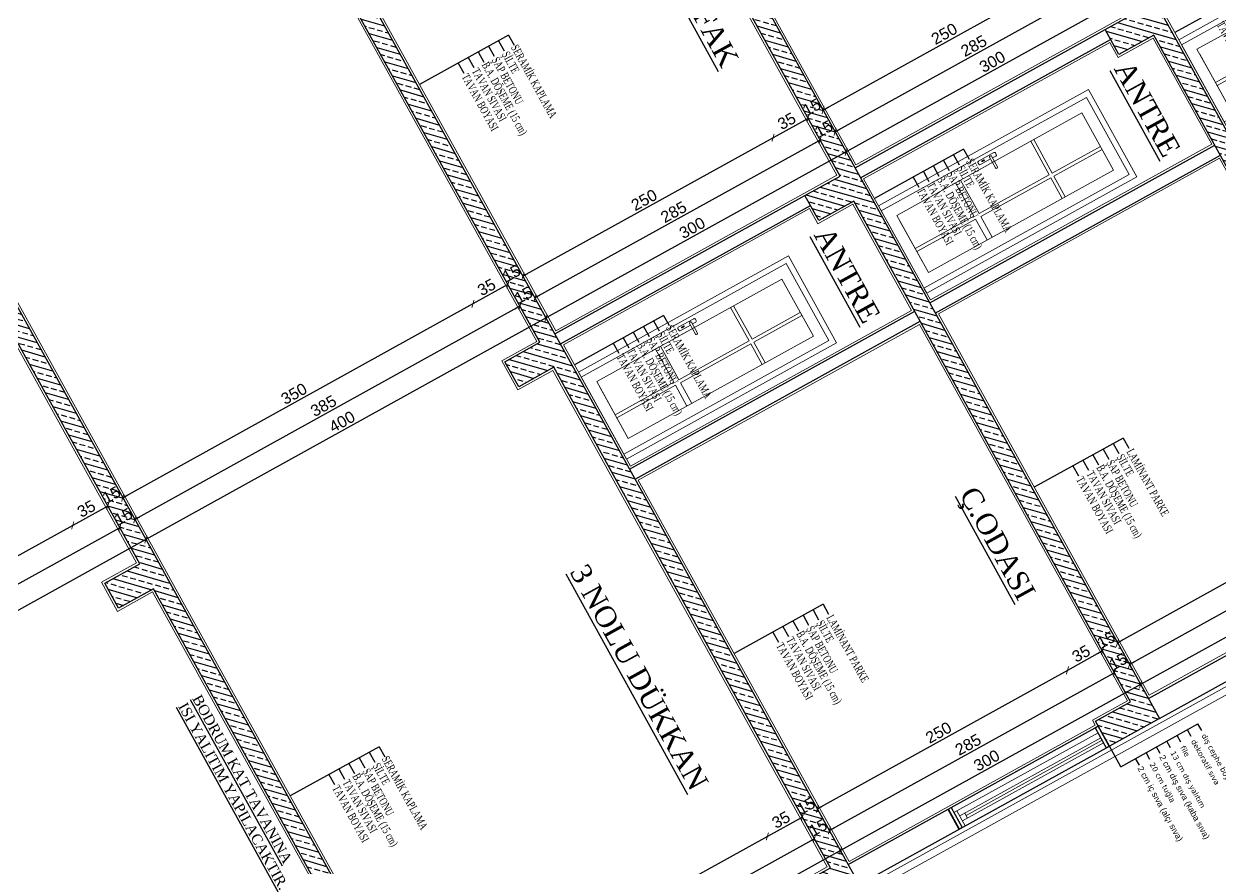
# Model space of a CAD drawing. Header units: millimetres. Extents: x 2232 to 85269, y -3593 to 5869.
# Drawn here: x 10532.4 to 10793.9, y -1694 to -1509.5 of the extents above; entities that cross this region are included whole.
import ezdxf

# ---------------------------------------------------------------- set-up
doc = ezdxf.new("R2010")
doc.units = ezdxf.units.MM
doc.linetypes.add('DOTX2', pattern=[0.5, 0, -0.5])
for name, color, linetype in [('DOĞRAMA', 33, 'Continuous'), ('poz', 1, 'Continuous'), ('Standart', 7, 'Continuous'), ('Yazi', 7, 'Continuous')]:
    doc.layers.add(name, color=color, linetype=linetype)
for name, color, linetype, lineweight in [('duvar', 232, 'Continuous', 30), ('FTA KAPI VE PENCERE', 141, 'Continuous', 9), ('iz', 1, 'DOTX2', 20), ('Kesit Duvar', 7, 'Continuous', 35), ('Kiris', 7, 'Continuous', 30), ('sıva iç', 21, 'Continuous', 0), ('tefrıs', 34, 'Continuous', 15), ('ölçü iç', 170, 'Continuous', 9), ('ÖLÇÜ İÇ', 7, 'Continuous', 9)]:
    doc.layers.add(name, color=color, linetype=linetype, lineweight=lineweight)
doc.styles.add('arial_1_18', font='arial.ttf', dxfattribs={"height": 0.2})
doc.styles.get("Standard").update_dxf_attribs({"font": 'arial.ttf'})
doc.styles.add('Times roman', font='times.ttf')
doc.styles.add('UNIVCH', font='times.ttf', dxfattribs={"width": 0.7})
doc.styles.add('verdana_1_34', font='verdana.ttf', dxfattribs={"height": 0.2})
doc.dimstyles.new('zulay iç ölçü', dxfattribs={"dimtxt": 10, "dimasz": 5, "dimexe": 0.18, "dimexo": 0, "dimgap": 2, "dimtad": 3, "dimdec": 0, "dimzin": 0, "dimdsep": 46, "dimtxsty": 'Standard', "dimblk": 'ARCHTICK', "dimcen": 0.09, "dimse1": 1, "dimse2": 1, "dimadec": 0, "dimazin": 0, "dimtfac": 1, "dimtdec": 0, "dimtix": 1, "dimtofl": 0, "dimtmove": 0, "dimatfit": 3, "dimldrblk": 'ARCHTICK', "dimfxl": 1, "dimtolj": 1, "dimtzin": 0, "dimarcsym": 0})
pattern_1 = [(45, (0, 0), (-7.071068, 7.071068), []), (45, (7.071, 0), (-7.071068, 7.071068), [5, -2.5])]

# ---------------------------------------------------------------- blocks, each defined once
blk = doc.blocks.new('TYUYT')
at = {"layer": 'tefrıs'}
for p, q in [((970084.3, -353965.2), (970084.3, -355214.3, 0)), ((970090.7, -353968), (970090.7, -355211.6, 0))]:
    blk.add_line(p, q, dxfattribs=at)
blk = doc.blocks.new('IDE1091Entity85')
at = {"layer": 'Standart', "linetype": 'Continuous', "lineweight": -3}
h = blk.add_hatch(dxfattribs=at)
h.set_pattern_fill('ANSI33', color=171, scale=40, style=0)
h.set_pattern_definition(pattern_1)
h.paths.add_polyline_path([(4705, 35), (4205, 35), (4205, 50), (4705, 50)])
blk = doc.blocks.new('IDE1091Entity86')
at = {"layer": 'Standart', "linetype": 'Continuous', "lineweight": -3}
h = blk.add_hatch(dxfattribs=at)
h.set_pattern_fill('ANSI33', color=171, scale=40, style=0)
h.set_pattern_definition(pattern_1)
h.paths.add_polyline_path([(4180, 35), (3755, 35), (3755, 50), (4180, 50)])
blk = doc.blocks.new('IDE1091Entity89')
at = {"layer": 'Standart', "linetype": 'Continuous', "lineweight": -3}
h = blk.add_hatch(dxfattribs=at)
h.set_pattern_fill('ANSI33', color=171, scale=40, style=0)
h.set_pattern_definition(pattern_1)
h.paths.add_polyline_path([(4205, 0), (4180, 0), (4180, 50), (4205, 50)])
blk = doc.blocks.new('IDE1091Entity219')
at = {"layer": 'Standart', "color": 159, "linetype": 'Continuous', "lineweight": -3}
blk.add_lwpolyline([(4705, 35), (4205, 35)], dxfattribs=at)
blk = doc.blocks.new('IDE1091Entity220')
at = {"layer": 'Standart', "color": 159, "linetype": 'Continuous', "lineweight": -3}
blk.add_lwpolyline([(4205, 50), (4705, 50)], dxfattribs=at)
blk = doc.blocks.new('IDE1091Entity222')
at = {"layer": 'Standart', "color": 159, "linetype": 'Continuous', "lineweight": -3}
blk.add_lwpolyline([(4180, 35), (3755, 35)], dxfattribs=at)
blk = doc.blocks.new('IDE1091Entity223')
at = {"layer": 'Standart', "color": 159, "linetype": 'Continuous', "lineweight": -3}
blk.add_lwpolyline([(3755, 50), (4180, 50)], dxfattribs=at)
blk = doc.blocks.new('IDE1091Entity224')
at = {"layer": 'Standart', "color": 159, "linetype": 'Continuous', "lineweight": -3}
blk.add_lwpolyline([(4180, 50), (4205, 50)], dxfattribs=at)
blk = doc.blocks.new('IDE1091Entity231')
at = {"layer": 'Standart', "color": 159, "linetype": 'Continuous', "lineweight": -3}
blk.add_lwpolyline([(4180, 0), (4180, 35)], dxfattribs=at)
blk = doc.blocks.new('IDE1091Entity232')
at = {"layer": 'Standart', "color": 159, "linetype": 'Continuous', "lineweight": -3}
blk.add_lwpolyline([(4205, 0), (4180, 0)], dxfattribs=at)
blk = doc.blocks.new('IDE1091Entity245')
at = {"layer": 'Standart', "color": 159, "linetype": 'Continuous', "lineweight": -3}
blk.add_lwpolyline([(4205, 35), (4205, 0)], dxfattribs=at)
blk = doc.blocks.new('IDE1091Entity360')
at = {"layer": 'Standart', "color": 159, "linetype": 'Continuous', "lineweight": -3}
blk.add_lwpolyline([(4205, -250), (4703, -250)], dxfattribs=at)
blk = doc.blocks.new('IDE1091Entity57')
at = {"layer": 'Standart', "linetype": 'Continuous', "lineweight": -3}
h = blk.add_hatch(dxfattribs=at)
h.set_pattern_fill('ANSI33', color=171, scale=40, style=0)
h.set_pattern_definition(pattern_1)
h.paths.add_polyline_path([(4705, 1335), (4205, 1335), (4205, 1350), (4705, 1350)])
blk = doc.blocks.new('IDE1091Entity60')
at = {"layer": 'Standart', "linetype": 'Continuous', "lineweight": -3}
h = blk.add_hatch(dxfattribs=at)
h.set_pattern_fill('ANSI33', color=171, scale=40, style=0)
h.set_pattern_definition(pattern_1)
h.paths.add_polyline_path([(4205, 1300), (4180, 1300), (4180, 1350), (4205, 1350)])
blk = doc.blocks.new('IDE1091Entity145')
at = {"layer": 'Standart', "color": 159, "linetype": 'Continuous', "lineweight": -3}
blk.add_lwpolyline([(4205, 1335), (4205, 1300)], dxfattribs=at)
blk = doc.blocks.new('IDE1091Entity146')
at = {"layer": 'Standart', "color": 159, "linetype": 'Continuous', "lineweight": -3}
blk.add_lwpolyline([(4705, 1335), (4205, 1335)], dxfattribs=at)
blk = doc.blocks.new('IDE1091Entity150')
at = {"layer": 'Standart', "color": 159, "linetype": 'Continuous', "lineweight": -3}
blk.add_lwpolyline([(4180, 1300), (4180, 1335)], dxfattribs=at)
blk = doc.blocks.new('IDE1091Entity151')
at = {"layer": 'Standart', "color": 159, "linetype": 'Continuous', "lineweight": -3}
blk.add_lwpolyline([(4205, 1300), (4180, 1300)], dxfattribs=at)
blk = doc.blocks.new('IDE1091Entity56')
at = {"layer": 'Standart', "linetype": 'Continuous', "lineweight": -3}
h = blk.add_hatch(dxfattribs=at)
h.set_pattern_fill('ANSI33', color=171, scale=40, style=0)
h.set_pattern_definition(pattern_1)
h.paths.add_polyline_path([(4730, 1300), (4705, 1300), (4705, 1350), (4730, 1350)])
blk = doc.blocks.new('IDE1091Entity62')
at = {"layer": 'Standart', "linetype": 'Continuous', "lineweight": -3}
h = blk.add_hatch(dxfattribs=at)
h.set_pattern_fill('ANSI33', color=171, scale=40, style=0)
h.set_pattern_definition(pattern_1)
h.paths.add_polyline_path([(4180, 1335), (3755, 1335), (3755, 1350), (4180, 1350)])
blk = doc.blocks.new('IDE1091Entity143')
at = {"layer": 'Standart', "color": 159, "linetype": 'Continuous', "lineweight": -3}
blk.add_lwpolyline([(4705, 1300), (4705, 1335)], dxfattribs=at)
blk = doc.blocks.new('IDE1091Entity144')
at = {"layer": 'Standart', "color": 159, "linetype": 'Continuous', "lineweight": -3}
blk.add_lwpolyline([(4730, 1300), (4705, 1300)], dxfattribs=at)
blk = doc.blocks.new('IDE1091Entity156')
at = {"layer": 'Standart', "color": 159, "linetype": 'Continuous', "lineweight": -3}
blk.add_lwpolyline([(4180, 1335), (3755, 1335)], dxfattribs=at)
blk = doc.blocks.new('tyutyu')
at = {"layer": 'Standart', "color": 159, "linetype": 'Continuous', "lineweight": -3}
for points in [[(1030696.5, -396462), (1032156.5, -396462), (1032156.5, -396512)], [(1030696.5, -396762), (1032156.5, -396762), (1032156.5, -396812)], [(1030696.5, -397062), (1032156.5, -397062), (1032156.5, -397112)]]:
    blk.add_lwpolyline(points, dxfattribs=at)
at = {"layer": 'Standart'}
for name, p in [('IDE1091Entity60', (1027426.5, -397812)), ('IDE1091Entity57', (1027426.5, -397812)), ('IDE1091Entity150', (1027426.5, -397812)), ('IDE1091Entity145', (1027426.5, -397812)), ('IDE1091Entity146', (1027426.5, -397812)), ('IDE1091Entity151', (1027426.5, -397812)), ('IDE1091Entity62', (1027426.5, -398112)), ('IDE1091Entity60', (1027426.5, -398112)), ('IDE1091Entity57', (1027426.5, -398112)), ('IDE1091Entity56', (1027426.5, -398112)), ('IDE1091Entity156', (1027426.5, -398112)), ('IDE1091Entity150', (1027426.5, -398112)), ('IDE1091Entity145', (1027426.5, -398112)), ('IDE1091Entity146', (1027426.5, -398112)), ('IDE1091Entity143', (1027426.5, -398112)), ('IDE1091Entity151', (1027426.5, -398112)), ('IDE1091Entity144', (1027426.5, -398112)), ('IDE1091Entity62', (1027426.5, -398412)), ('IDE1091Entity60', (1027426.5, -398412)), ('IDE1091Entity57', (1027426.5, -398412)), ('IDE1091Entity56', (1027426.5, -398412)), ('IDE1091Entity156', (1027426.5, -398412)), ('IDE1091Entity150', (1027426.5, -398412)), ('IDE1091Entity145', (1027426.5, -398412)), ('IDE1091Entity146', (1027426.5, -398412)), ('IDE1091Entity143', (1027426.5, -398412)), ('IDE1091Entity151', (1027426.5, -398412)), ('IDE1091Entity86', (1027426.5, -397512)), ('IDE1091Entity223', (1027426.5, -397512)), ('IDE1091Entity89', (1027426.5, -397512)), ('IDE1091Entity224', (1027426.5, -397512)), ('IDE1091Entity85', (1027426.5, -397512)), ('IDE1091Entity220', (1027426.5, -397512)), ('IDE1091Entity222', (1027426.5, -397512)), ('IDE1091Entity231', (1027426.5, -397512)), ('IDE1091Entity219', (1027426.5, -397512)), ('IDE1091Entity245', (1027426.5, -397512)), ('IDE1091Entity232', (1027426.5, -397512)), ('IDE1091Entity360', (1027426.5, -397512))]:
    blk.add_blockref(name, p, dxfattribs=at)
blk = doc.blocks.new('FGDGFDGDF')
at = {"layer": 'DOĞRAMA', "lineweight": 18}
for p, q in [((681226.9, -207243.1), (681226.9, -207453.1)), ((681226.9, -207243.1), (681313.9, -207243.1)), ((681231.9, -207248.1), (681231.9, -207453.1)), ((681231.9, -207248.1), (681308.9, -207248.1)), ((681308.9, -207248.1), (681308.9, -207453.1)), ((681313.9, -207243.1, 0), (681313.9, -207453.1)), ((681313.9, -207243.1, 0), (681313.9, -207453.1)), ((681241.9, -207258.1), (681241.9, -207443.1, 0)), ((681241.9, -207258.1), (681298.9, -207258.1)), ((681262.5, -207258.1), (681262.5, -207306.3)), ((681265.5, -207258.1), (681265.5, -207306.3)), ((681298.9, -207258.1), (681298.9, -207443.1, 0.9)), ((681241.9, -207306.3), (681262.5, -207306.3)), ((681241.9, -207309.3), (681262.5, -207309.3)), ((681262.5, -207309.3), (681262.5, -207379.4)), ((681262.5, -207309.3), (681262.5, -207379.4, 1)), ((681265.5, -207306.3), (681298.9, -207306.3)), ((681265.5, -207309.3), (681265.5, -207379.4)), ((681265.5, -207309.3), (681298.9, -207309.3)), ((681265.5, -207309.3), (681265.5, -207379.4, 1)), ((681293.4, -207345.5), (681304.1, -207345.5)), ((681302.4, -207342.2), (681302.4, -207345.5)), ((681303.4, -207341.2), (681304.9, -207341.2)), ((681305.9, -207342.2), (681305.9, -207357.7)), ((681292.6, -207346.3), (681292.6, -207346.7)), ((681293.4, -207347.5), (681304.1, -207347.5)), ((681298.9, -207349.6), (681298.9, -207363.1)), ((681302.4, -207347.5), (681302.4, -207357.7)), ((681303.9, -207353.9), (681303.8, -207354.3)), ((681304.5, -207353.9), (681304.6, -207354.3)), ((681304.9, -207346.3), (681304.9, -207346.7)), ((681303.4, -207358.7), (681304.9, -207358.7)), ((681308.9, -207373.1, -0.3), (681308.9, -207453.1)), ((681241.9, -207379.4, -0.8), (681262.5, -207379.4, -0.8)), ((681241.9, -207379.4, -0.8), (681262.5, -207379.4, -0.8)), ((681241.9, -207384.4, -0.8), (681262.7, -207384.4, -0.8)), ((681262.7, -207384.4, -0.8), (681262.7, -207443.1)), ((681265.5, -207379.4, -0.8), (681298.9, -207379.4, -0.8)), ((681265.7, -207384.4, -0.8), (681265.7, -207443.1)), ((681265.7, -207384.4, -0.8), (681298.9, -207384.4, -0.8)), ((681241.9, -207443.1), (681293.9, -207443.1)), ((681241.9, -207443.1), (681262.7, -207443.1)), ((681265.7, -207443.1), (681298.9, -207443.1)), ((681226.9, -207453.1), (681313.9, -207453.1)), ((681308.9, -207453.1), (681226.9, -207453.1)), ((681231.9, -207453.1), (681226.9, -207453.1)), ((681226.9, -207453.1), (681313.9, -207453.1))]:
    blk.add_line(p, q, dxfattribs=at)
blk.add_lwpolyline([(681303.8, -207354.3, 0.012607), (681303.8, -207354.5, 0.072446), (681303.8, -207354.7, 0.071795), (681303.9, -207355, 0.083158), (681304, -207355.2, 0.146367), (681304, -207355.3, 0.132534), (681304.2, -207355.4, 0.233641), (681304.3, -207355.3, 0.106696), (681304.4, -207355.2, 0.083158), (681304.5, -207355, 0.071795), (681304.6, -207354.7, 0.072534), (681304.6, -207354.5, 0.012612), (681304.6, -207354.3, 0.114829)], format="xyb", dxfattribs=at)
for centre, radius, start, end in [((681293.4, -207346.3), 0.8, 90, 180), ((681303.4, -207342.2), 1, 90, 180), ((681304.1, -207346.3), 0.8, 0, 90), ((681304.9, -207342.2), 1, 0, 90), ((681293.4, -207346.7), 0.8, 180, 270), ((681304.2, -207353.2), 0.455, 341.5986, 197.7893), ((681303.3, -207353.7), 0.654, 345.1054, 40.0093), ((681304.1, -207346.7), 0.8, 270, 0), ((681305.1, -207353.7), 0.654, 140.5175, 194.8946), ((681303.4, -207357.7), 1, 180, 270), ((681304.9, -207357.7), 1, 270, 0)]:
    blk.add_arc(centre, radius, start, end, dxfattribs=at)
blk = doc.blocks.new('TRY')
at = {"layer": 'duvar'}
for points in [[(1246965.7539, -409789.1397), (1246965.7539, -409786.1397), (1246945.7539, -409786.1397), (1246945.7539, -409789.1397)], [(1246965.7539, -409933.1397), (1246965.7539, -409936.1397), (1246945.7539, -409936.1397), (1246945.7539, -409933.1397)]]:
    blk.add_lwpolyline(points, close=True, dxfattribs=at)
at = {"layer": 'FTA KAPI VE PENCERE'}
for p, q in [((1246950.7539, -409930.1397), (1246950.7539, -409789.1397)), ((1246955.7539, -409930.1397), (1246955.7539, -409789.1397)), ((1246960.7539, -409789.1397), (1246955.7539, -409789.1397)), ((1246958.2539, -409925.1397), (1246958.2539, -409789.1397)), ((1246960.7539, -409789.1397), (1246960.7539, -409930.1397)), ((1246965.7539, -409930.1397), (1246950.7539, -409930.1397)), ((1246950.7539, -409933.1397), (1246950.7539, -409930.1397)), ((1246955.7539, -409925.1397), (1246960.7539, -409925.1397)), ((1246965.7539, -409930.1397), (1246965.7539, -409933.1397))]:
    blk.add_line(p, q, dxfattribs=at)
at = {"layer": 'Kesit Duvar'}
blk.add_line((1246945.7539, -409936.1397), (1246965.7539, -409936.1397), dxfattribs=at)
at = {"layer": 'sıva iç'}
for points in [[(1246945.7539, -409936.1397), (1246945.7539, -409789.1397), (1246965.7539, -409789.1397)], [(1246965.7539, -409936.1397), (1246965.7539, -409789.1397), (1246945.7539, -409789.1397)]]:
    blk.add_lwpolyline(points, dxfattribs=at)
blk = doc.blocks.new('_ArchTick')
at = {"color": 0, "linetype": 'ByBlock', "const_width": 0.15}
blk.add_lwpolyline([(-0.5, -0.5), (0.5, 0.5)], dxfattribs=at)
blk = doc.blocks.new('*D2443')
at = {"layer": 'Defpoints', "color": 0, "transparency": 16777216}
for p in [(661177.2, -126828.5), (661187, -127078.5), (661204.5, -127078.5)]:
    blk.add_point(p, dxfattribs=at)
at = {"layer": 'ÖLÇÜ İÇ', "color": 0, "lineweight": -2, "transparency": 16777216}
blk.add_line((661204.5, -126828.5), (661204.5, -127078.5), dxfattribs=at)
at = {"layer": 'ÖLÇÜ İÇ', "color": 0, "lineweight": -2, "transparency": 16777216, "xscale": 5, "yscale": 5, "zscale": 5}
for p, rotation in [((661204.5, -126828.5), 90), ((661204.5, -127078.5), 270)]:
    blk.add_blockref('_ArchTick', p, dxfattribs=dict(at, rotation=rotation))
at = {"layer": 'ÖLÇÜ İÇ', "color": 0, "transparency": 16777216, "insert": (661197.5, -126953.5), "char_height": 10, "attachment_point": 5, "rotation": 90}
blk.add_mtext('\\A1;250', dxfattribs=at)
blk = doc.blocks.new('*D2444')
at = {"layer": 'Defpoints', "color": 0, "transparency": 16777216}
for p in [(661246.2, -126778.5), (661246.2, -127078.5), (661246.2, -127078.5)]:
    blk.add_point(p, dxfattribs=at)
at = {"layer": 'ÖLÇÜ İÇ', "color": 0, "lineweight": -2, "transparency": 16777216}
blk.add_line((661246.2, -126778.5), (661246.2, -127078.5), dxfattribs=at)
at = {"layer": 'ÖLÇÜ İÇ', "color": 0, "lineweight": -2, "transparency": 16777216, "xscale": 5, "yscale": 5, "zscale": 5}
for p, rotation in [((661246.2, -126778.5), 90), ((661246.2, -127078.5), 270)]:
    blk.add_blockref('_ArchTick', p, dxfattribs=dict(at, rotation=rotation))
at = {"layer": 'ÖLÇÜ İÇ', "color": 0, "transparency": 16777216, "insert": (661239.2, -126928.5), "char_height": 10, "attachment_point": 5, "rotation": 90}
blk.add_mtext('\\A1;300', dxfattribs=at)
blk = doc.blocks.new('*D2447')
at = {"layer": 'Defpoints', "color": 0, "transparency": 16777216}
for p in [(661197.5, -127078.5), (661197.5, -127093.5), (661204.5, -127093.5)]:
    blk.add_point(p, dxfattribs=at)
at = {"layer": 'ÖLÇÜ İÇ', "color": 0, "lineweight": -2, "transparency": 16777216}
for p, q in [((661204.5, -127078.5), (661204.5, -127073.5)), ((661204.5, -127093.5), (661204.5, -127098.5))]:
    blk.add_line(p, q, dxfattribs=at)
at = {"layer": 'ÖLÇÜ İÇ', "color": 0, "lineweight": -2, "transparency": 16777216, "xscale": 5, "yscale": 5, "zscale": 5}
for p, rotation in [((661204.5, -127078.5), 270), ((661204.5, -127093.5), 90)]:
    blk.add_blockref('_ArchTick', p, dxfattribs=dict(at, rotation=rotation))
at = {"layer": 'ÖLÇÜ İÇ', "color": 0, "transparency": 16777216, "insert": (661197.5, -127086), "char_height": 10, "attachment_point": 5, "rotation": 90}
blk.add_mtext('\\A1;15', dxfattribs=at)
blk = doc.blocks.new('*D2448')
at = {"layer": 'Defpoints', "color": 0, "transparency": 16777216}
for p in [(661197.5, -127093.5), (661177.2, -127128.5), (661204.5, -127128.5)]:
    blk.add_point(p, dxfattribs=at)
at = {"layer": 'ÖLÇÜ İÇ', "color": 0, "lineweight": -2, "transparency": 16777216}
blk.add_line((661204.5, -127093.5), (661204.5, -127128.5), dxfattribs=at)
at = {"layer": 'ÖLÇÜ İÇ', "color": 0, "lineweight": -2, "transparency": 16777216, "xscale": 5, "yscale": 5, "zscale": 5}
for p, rotation in [((661204.5, -127093.5), 90), ((661204.5, -127128.5), 270)]:
    blk.add_blockref('_ArchTick', p, dxfattribs=dict(at, rotation=rotation))
at = {"layer": 'ÖLÇÜ İÇ', "color": 0, "transparency": 16777216, "insert": (661197.5, -127111), "char_height": 10, "attachment_point": 5, "rotation": 90}
blk.add_mtext('\\A1;35', dxfattribs=at)
blk = doc.blocks.new('*D2449')
at = {"layer": 'Defpoints', "color": 0, "transparency": 16777216}
for p in [(661177.2, -127128.5), (661187, -127378.5), (661204.5, -127378.5)]:
    blk.add_point(p, dxfattribs=at)
at = {"layer": 'ÖLÇÜ İÇ', "color": 0, "lineweight": -2, "transparency": 16777216}
blk.add_line((661204.5, -127128.5), (661204.5, -127378.5), dxfattribs=at)
at = {"layer": 'ÖLÇÜ İÇ', "color": 0, "lineweight": -2, "transparency": 16777216, "xscale": 5, "yscale": 5, "zscale": 5}
for p, rotation in [((661204.5, -127128.5), 90), ((661204.5, -127378.5), 270)]:
    blk.add_blockref('_ArchTick', p, dxfattribs=dict(at, rotation=rotation))
at = {"layer": 'ÖLÇÜ İÇ', "color": 0, "transparency": 16777216, "insert": (661197.5, -127253.5), "char_height": 10, "attachment_point": 5, "rotation": 90}
blk.add_mtext('\\A1;250', dxfattribs=at)
blk = doc.blocks.new('*D2450')
at = {"layer": 'Defpoints', "color": 0, "transparency": 16777216}
for p in [(661246.2, -127078.5), (661246.2, -127378.5), (661246.2, -127378.5)]:
    blk.add_point(p, dxfattribs=at)
at = {"layer": 'ÖLÇÜ İÇ', "color": 0, "lineweight": -2, "transparency": 16777216}
blk.add_line((661246.2, -127078.5), (661246.2, -127378.5), dxfattribs=at)
at = {"layer": 'ÖLÇÜ İÇ', "color": 0, "lineweight": -2, "transparency": 16777216, "xscale": 5, "yscale": 5, "zscale": 5}
for p, rotation in [((661246.2, -127078.5), 90), ((661246.2, -127378.5), 270)]:
    blk.add_blockref('_ArchTick', p, dxfattribs=dict(at, rotation=rotation))
at = {"layer": 'ÖLÇÜ İÇ', "color": 0, "transparency": 16777216, "insert": (661239.2, -127228.5), "char_height": 10, "attachment_point": 5, "rotation": 90}
blk.add_mtext('\\A1;300', dxfattribs=at)
blk = doc.blocks.new('*D2461')
at = {"layer": 'Defpoints', "color": 0, "transparency": 16777216}
for p in [(661178.9, -126793.5), (661226.2, -127078.5), (661226.2, -127078.5)]:
    blk.add_point(p, dxfattribs=at)
at = {"layer": 'ÖLÇÜ İÇ', "color": 0, "lineweight": -2, "transparency": 16777216}
blk.add_line((661226.2, -126793.5), (661226.2, -127078.5), dxfattribs=at)
at = {"layer": 'ÖLÇÜ İÇ', "color": 0, "lineweight": -2, "transparency": 16777216, "xscale": 5, "yscale": 5, "zscale": 5}
for p, rotation in [((661226.2, -126793.5), 90), ((661226.2, -127078.5), 270)]:
    blk.add_blockref('_ArchTick', p, dxfattribs=dict(at, rotation=rotation))
at = {"layer": 'ÖLÇÜ İÇ', "color": 0, "transparency": 16777216, "insert": (661219.2, -126936), "char_height": 10, "attachment_point": 5, "rotation": 90}
blk.add_mtext('\\A1;285', dxfattribs=at)
blk = doc.blocks.new('*D2462')
at = {"layer": 'Defpoints', "color": 0, "transparency": 16777216}
for p in [(661221, -127078.5), (661178.9, -127093.5), (661226.2, -127093.5)]:
    blk.add_point(p, dxfattribs=at)
at = {"layer": 'ÖLÇÜ İÇ', "color": 0, "lineweight": -2, "transparency": 16777216}
for p, q in [((661226.2, -127078.5), (661226.2, -127073.5)), ((661226.2, -127093.5), (661226.2, -127098.5))]:
    blk.add_line(p, q, dxfattribs=at)
at = {"layer": 'ÖLÇÜ İÇ', "color": 0, "lineweight": -2, "transparency": 16777216, "xscale": 5, "yscale": 5, "zscale": 5}
for p, rotation in [((661226.2, -127078.5), 270), ((661226.2, -127093.5), 90)]:
    blk.add_blockref('_ArchTick', p, dxfattribs=dict(at, rotation=rotation))
at = {"layer": 'ÖLÇÜ İÇ', "color": 0, "transparency": 16777216, "insert": (661219.2, -127086), "char_height": 10, "attachment_point": 5, "rotation": 90}
blk.add_mtext('\\A1;15', dxfattribs=at)
blk = doc.blocks.new('*D2463')
at = {"layer": 'Defpoints', "color": 0, "transparency": 16777216}
for p in [(661178.9, -127093.5), (661226.2, -127378.5), (661226.2, -127378.5)]:
    blk.add_point(p, dxfattribs=at)
at = {"layer": 'ÖLÇÜ İÇ', "color": 0, "lineweight": -2, "transparency": 16777216}
blk.add_line((661226.2, -127093.5), (661226.2, -127378.5), dxfattribs=at)
at = {"layer": 'ÖLÇÜ İÇ', "color": 0, "lineweight": -2, "transparency": 16777216, "xscale": 5, "yscale": 5, "zscale": 5}
for p, rotation in [((661226.2, -127093.5), 90), ((661226.2, -127378.5), 270)]:
    blk.add_blockref('_ArchTick', p, dxfattribs=dict(at, rotation=rotation))
at = {"layer": 'ÖLÇÜ İÇ', "color": 0, "transparency": 16777216, "insert": (661219.2, -127236), "char_height": 10, "attachment_point": 5, "rotation": 90}
blk.add_mtext('\\A1;285', dxfattribs=at)
blk = doc.blocks.new('*D2464')
at = {"layer": 'Defpoints', "color": 0, "transparency": 16777216}
for p in [(661197.5, -127378.5), (661197.5, -127393.5), (661204.5, -127393.5)]:
    blk.add_point(p, dxfattribs=at)
at = {"layer": 'ÖLÇÜ İÇ', "color": 0, "lineweight": -2, "transparency": 16777216}
for p, q in [((661204.5, -127378.5), (661204.5, -127373.5)), ((661204.5, -127393.5), (661204.5, -127398.5))]:
    blk.add_line(p, q, dxfattribs=at)
at = {"layer": 'ÖLÇÜ İÇ', "color": 0, "lineweight": -2, "transparency": 16777216, "xscale": 5, "yscale": 5, "zscale": 5}
for p, rotation in [((661204.5, -127378.5), 270), ((661204.5, -127393.5), 90)]:
    blk.add_blockref('_ArchTick', p, dxfattribs=dict(at, rotation=rotation))
at = {"layer": 'ÖLÇÜ İÇ', "color": 0, "transparency": 16777216, "insert": (661197.5, -127386), "char_height": 10, "attachment_point": 5, "rotation": 90}
blk.add_mtext('\\A1;15', dxfattribs=at)
blk = doc.blocks.new('*D2465')
at = {"layer": 'Defpoints', "color": 0, "transparency": 16777216}
for p in [(661197.5, -127393.5), (661177.2, -127428.5), (661204.5, -127428.5)]:
    blk.add_point(p, dxfattribs=at)
at = {"layer": 'ÖLÇÜ İÇ', "color": 0, "lineweight": -2, "transparency": 16777216}
blk.add_line((661204.5, -127393.5), (661204.5, -127428.5), dxfattribs=at)
at = {"layer": 'ÖLÇÜ İÇ', "color": 0, "lineweight": -2, "transparency": 16777216, "xscale": 5, "yscale": 5, "zscale": 5}
for p, rotation in [((661204.5, -127393.5), 90), ((661204.5, -127428.5), 270)]:
    blk.add_blockref('_ArchTick', p, dxfattribs=dict(at, rotation=rotation))
at = {"layer": 'ÖLÇÜ İÇ', "color": 0, "transparency": 16777216, "insert": (661197.5, -127411), "char_height": 10, "attachment_point": 5, "rotation": 90}
blk.add_mtext('\\A1;35', dxfattribs=at)
blk = doc.blocks.new('*D2466')
at = {"layer": 'Defpoints', "color": 0, "transparency": 16777216}
for p in [(661177.2, -127428.5), (661187, -127778.5), (661204.5, -127778.5)]:
    blk.add_point(p, dxfattribs=at)
at = {"layer": 'ÖLÇÜ İÇ', "color": 0, "lineweight": -2, "transparency": 16777216}
blk.add_line((661204.5, -127428.5), (661204.5, -127778.5), dxfattribs=at)
at = {"layer": 'ÖLÇÜ İÇ', "color": 0, "lineweight": -2, "transparency": 16777216, "xscale": 5, "yscale": 5, "zscale": 5}
for p, rotation in [((661204.5, -127428.5), 90), ((661204.5, -127778.5), 270)]:
    blk.add_blockref('_ArchTick', p, dxfattribs=dict(at, rotation=rotation))
at = {"layer": 'ÖLÇÜ İÇ', "color": 0, "transparency": 16777216, "insert": (661197.5, -127603.5), "char_height": 10, "attachment_point": 5, "rotation": 90}
blk.add_mtext('\\A1;350', dxfattribs=at)
blk = doc.blocks.new('*D2467')
at = {"layer": 'Defpoints', "color": 0, "transparency": 16777216}
for p in [(661246.2, -127378.5), (661246.2, -127778.5), (661246.2, -127778.5)]:
    blk.add_point(p, dxfattribs=at)
at = {"layer": 'ÖLÇÜ İÇ', "color": 0, "lineweight": -2, "transparency": 16777216}
blk.add_line((661246.2, -127378.5), (661246.2, -127778.5), dxfattribs=at)
at = {"layer": 'ÖLÇÜ İÇ', "color": 0, "lineweight": -2, "transparency": 16777216, "xscale": 5, "yscale": 5, "zscale": 5}
for p, rotation in [((661246.2, -127378.5), 90), ((661246.2, -127778.5), 270)]:
    blk.add_blockref('_ArchTick', p, dxfattribs=dict(at, rotation=rotation))
at = {"layer": 'ÖLÇÜ İÇ', "color": 0, "transparency": 16777216, "insert": (661239.2, -127578.5), "char_height": 10, "attachment_point": 5, "rotation": 90}
blk.add_mtext('\\A1;400', dxfattribs=at)
blk = doc.blocks.new('*D2468')
at = {"layer": 'Defpoints', "color": 0, "transparency": 16777216}
for p in [(661221, -127378.5), (661178.9, -127393.5), (661226.2, -127393.5)]:
    blk.add_point(p, dxfattribs=at)
at = {"layer": 'ÖLÇÜ İÇ', "color": 0, "lineweight": -2, "transparency": 16777216}
for p, q in [((661226.2, -127378.5), (661226.2, -127373.5)), ((661226.2, -127393.5), (661226.2, -127398.5))]:
    blk.add_line(p, q, dxfattribs=at)
at = {"layer": 'ÖLÇÜ İÇ', "color": 0, "lineweight": -2, "transparency": 16777216, "xscale": 5, "yscale": 5, "zscale": 5}
for p, rotation in [((661226.2, -127378.5), 270), ((661226.2, -127393.5), 90)]:
    blk.add_blockref('_ArchTick', p, dxfattribs=dict(at, rotation=rotation))
at = {"layer": 'ÖLÇÜ İÇ', "color": 0, "transparency": 16777216, "insert": (661219.2, -127386), "char_height": 10, "attachment_point": 5, "rotation": 90}
blk.add_mtext('\\A1;15', dxfattribs=at)
blk = doc.blocks.new('*D2469')
at = {"layer": 'Defpoints', "color": 0, "transparency": 16777216}
for p in [(661178.9, -127393.5), (661226.2, -127778.5), (661226.2, -127778.5)]:
    blk.add_point(p, dxfattribs=at)
at = {"layer": 'ÖLÇÜ İÇ', "color": 0, "lineweight": -2, "transparency": 16777216}
blk.add_line((661226.2, -127393.5), (661226.2, -127778.5), dxfattribs=at)
at = {"layer": 'ÖLÇÜ İÇ', "color": 0, "lineweight": -2, "transparency": 16777216, "xscale": 5, "yscale": 5, "zscale": 5}
for p, rotation in [((661226.2, -127393.5), 90), ((661226.2, -127778.5), 270)]:
    blk.add_blockref('_ArchTick', p, dxfattribs=dict(at, rotation=rotation))
at = {"layer": 'ÖLÇÜ İÇ', "color": 0, "transparency": 16777216, "insert": (661219.2, -127586), "char_height": 10, "attachment_point": 5, "rotation": 90}
blk.add_mtext('\\A1;385', dxfattribs=at)
blk = doc.blocks.new('*D2470')
at = {"layer": 'Defpoints', "color": 0, "transparency": 16777216}
for p in [(661197.5, -127778.5), (661197.5, -127793.5), (661204.5, -127793.5)]:
    blk.add_point(p, dxfattribs=at)
at = {"layer": 'ÖLÇÜ İÇ', "color": 0, "lineweight": -2, "transparency": 16777216}
for p, q in [((661204.5, -127778.5), (661204.5, -127773.5)), ((661204.5, -127793.5), (661204.5, -127798.5))]:
    blk.add_line(p, q, dxfattribs=at)
at = {"layer": 'ÖLÇÜ İÇ', "color": 0, "lineweight": -2, "transparency": 16777216, "xscale": 5, "yscale": 5, "zscale": 5}
for p, rotation in [((661204.5, -127778.5), 270), ((661204.5, -127793.5), 90)]:
    blk.add_blockref('_ArchTick', p, dxfattribs=dict(at, rotation=rotation))
at = {"layer": 'ÖLÇÜ İÇ', "color": 0, "transparency": 16777216, "insert": (661197.5, -127786), "char_height": 10, "attachment_point": 5, "rotation": 90}
blk.add_mtext('\\A1;15', dxfattribs=at)
blk = doc.blocks.new('*D2471')
at = {"layer": 'Defpoints', "color": 0, "transparency": 16777216}
for p in [(661197.5, -127793.5), (661177.2, -127828.5), (661204.5, -127828.5)]:
    blk.add_point(p, dxfattribs=at)
at = {"layer": 'ÖLÇÜ İÇ', "color": 0, "lineweight": -2, "transparency": 16777216}
blk.add_line((661204.5, -127793.5), (661204.5, -127828.5), dxfattribs=at)
at = {"layer": 'ÖLÇÜ İÇ', "color": 0, "lineweight": -2, "transparency": 16777216, "xscale": 5, "yscale": 5, "zscale": 5}
for p, rotation in [((661204.5, -127793.5), 90), ((661204.5, -127828.5), 270)]:
    blk.add_blockref('_ArchTick', p, dxfattribs=dict(at, rotation=rotation))
at = {"layer": 'ÖLÇÜ İÇ', "color": 0, "transparency": 16777216, "insert": (661197.5, -127811), "char_height": 10, "attachment_point": 5, "rotation": 90}
blk.add_mtext('\\A1;35', dxfattribs=at)
blk = doc.blocks.new('*D2472')
at = {"layer": 'Defpoints', "color": 0, "transparency": 16777216}
for p in [(661177.2, -127828.5), (661187, -128078.5), (661204.5, -128078.5)]:
    blk.add_point(p, dxfattribs=at)
at = {"layer": 'ÖLÇÜ İÇ', "color": 0, "lineweight": -2, "transparency": 16777216}
blk.add_line((661204.5, -127828.5), (661204.5, -128078.5), dxfattribs=at)
at = {"layer": 'ÖLÇÜ İÇ', "color": 0, "lineweight": -2, "transparency": 16777216, "xscale": 5, "yscale": 5, "zscale": 5}
for p, rotation in [((661204.5, -127828.5), 90), ((661204.5, -128078.5), 270)]:
    blk.add_blockref('_ArchTick', p, dxfattribs=dict(at, rotation=rotation))
at = {"layer": 'ÖLÇÜ İÇ', "color": 0, "transparency": 16777216, "insert": (661197.5, -127953.5), "char_height": 10, "attachment_point": 5, "rotation": 90}
blk.add_mtext('\\A1;250', dxfattribs=at)
blk = doc.blocks.new('*D2473')
at = {"layer": 'Defpoints', "color": 0, "transparency": 16777216}
for p in [(661246.2, -127778.5), (661246.2, -128078.5), (661246.2, -128078.5)]:
    blk.add_point(p, dxfattribs=at)
at = {"layer": 'ÖLÇÜ İÇ', "color": 0, "lineweight": -2, "transparency": 16777216}
blk.add_line((661246.2, -127778.5), (661246.2, -128078.5), dxfattribs=at)
at = {"layer": 'ÖLÇÜ İÇ', "color": 0, "lineweight": -2, "transparency": 16777216, "xscale": 5, "yscale": 5, "zscale": 5}
for p, rotation in [((661246.2, -127778.5), 90), ((661246.2, -128078.5), 270)]:
    blk.add_blockref('_ArchTick', p, dxfattribs=dict(at, rotation=rotation))
at = {"layer": 'ÖLÇÜ İÇ', "color": 0, "transparency": 16777216, "insert": (661239.2, -127928.5), "char_height": 10, "attachment_point": 5, "rotation": 90}
blk.add_mtext('\\A1;300', dxfattribs=at)
blk = doc.blocks.new('*D2474')
at = {"layer": 'Defpoints', "color": 0, "transparency": 16777216}
for p in [(661221, -127778.5), (661178.9, -127793.5), (661226.2, -127793.5)]:
    blk.add_point(p, dxfattribs=at)
at = {"layer": 'ÖLÇÜ İÇ', "color": 0, "lineweight": -2, "transparency": 16777216}
for p, q in [((661226.2, -127778.5), (661226.2, -127773.5)), ((661226.2, -127793.5), (661226.2, -127798.5))]:
    blk.add_line(p, q, dxfattribs=at)
at = {"layer": 'ÖLÇÜ İÇ', "color": 0, "lineweight": -2, "transparency": 16777216, "xscale": 5, "yscale": 5, "zscale": 5}
for p, rotation in [((661226.2, -127778.5), 270), ((661226.2, -127793.5), 90)]:
    blk.add_blockref('_ArchTick', p, dxfattribs=dict(at, rotation=rotation))
at = {"layer": 'ÖLÇÜ İÇ', "color": 0, "transparency": 16777216, "insert": (661219.2, -127786), "char_height": 10, "attachment_point": 5, "rotation": 90}
blk.add_mtext('\\A1;15', dxfattribs=at)
blk = doc.blocks.new('*D2475')
at = {"layer": 'Defpoints', "color": 0, "transparency": 16777216}
for p in [(661178.9, -127793.5), (661226.2, -128078.5), (661226.2, -128078.5)]:
    blk.add_point(p, dxfattribs=at)
at = {"layer": 'ÖLÇÜ İÇ', "color": 0, "lineweight": -2, "transparency": 16777216}
blk.add_line((661226.2, -127793.5), (661226.2, -128078.5), dxfattribs=at)
at = {"layer": 'ÖLÇÜ İÇ', "color": 0, "lineweight": -2, "transparency": 16777216, "xscale": 5, "yscale": 5, "zscale": 5}
for p, rotation in [((661226.2, -127793.5), 90), ((661226.2, -128078.5), 270)]:
    blk.add_blockref('_ArchTick', p, dxfattribs=dict(at, rotation=rotation))
at = {"layer": 'ÖLÇÜ İÇ', "color": 0, "transparency": 16777216, "insert": (661219.2, -127936), "char_height": 10, "attachment_point": 5, "rotation": 90}
blk.add_mtext('\\A1;285', dxfattribs=at)
blk = doc.blocks.new('Entity12993')
at = {"layer": 'Yazi', "color": 11, "linetype": 'Continuous', "lineweight": -3}
for points in [[(9699.1, 245.3), (9692.4, 245.3)], [(9692.4, 168.1), (9692.4, 245.3)], [(9699.1, 234.9), (9692.4, 234.9)], [(9699.1, 224.6), (9692.4, 224.6)], [(9699.1, 214.2), (9692.4, 214.2)], [(9699.1, 203.8), (9692.4, 203.8)], [(9699.1, 193.4), (9692.4, 193.4)], [(9699.1, 183), (9692.4, 183)], [(9692.4, 168.1), (9671.9, 168.1)]]:
    blk.add_lwpolyline(points, dxfattribs=at)
for s, height, style, p in [('dış cephe boyası', 4.741, 'verdana_1_34', (9702.7, 242.9)), ('dekoratif sıva', 4.741, 'verdana_1_34', (9702.7, 232.5)), ('file', 4.74, 'verdana_1_34', (9702.8, 221.6)), ('13 cm dış yalıtım', 4.741, 'verdana_1_34', (9702.7, 211.8)), ('2 cm dış sıva (kaba sıva)', 5.333, 'arial_1_18', (9701.3, 201.5)), ('20 cm tuğla', 4.741, 'verdana_1_34', (9702.7, 191)), ('2 cm iç sıva (alçı sıva)', 5.333, 'arial_1_18', (9700.7, 180))]:
    blk.add_text(s, height=height, dxfattribs=dict(at, style=style)).set_placement(p)
blk = doc.blocks.new('DFGFDGHN')
at = {"layer": 'ÖLÇÜ İÇ'}
for base, p1, p2, picture, middle in [((661246.2, -127078.5), (661246.2, -126778.5), (661246.2, -127078.5), '*D2444', (661239.2, -126928.5)), ((661204.5, -127078.5), (661177.2, -126828.5), (661187, -127078.5), '*D2443', (661197.5, -126953.5)), ((661226.2, -127093.5), (661221, -127078.5), (661178.9, -127093.5), '*D2462', (661219.2, -127086)), ((661204.5, -127093.5), (661197.5, -127078.5), (661197.5, -127093.5), '*D2447', (661197.5, -127086)), ((661246.2, -127378.5), (661246.2, -127078.5), (661246.2, -127378.5), '*D2450', (661239.2, -127228.5)), ((661204.5, -127128.5), (661197.5, -127093.5), (661177.2, -127128.5), '*D2448', (661197.5, -127111)), ((661204.5, -127378.5), (661177.2, -127128.5), (661187, -127378.5), '*D2449', (661197.5, -127253.5)), ((661226.2, -127393.5), (661221, -127378.5), (661178.9, -127393.5), '*D2468', (661219.2, -127386)), ((661204.5, -127393.5), (661197.5, -127378.5), (661197.5, -127393.5), '*D2464', (661197.5, -127386)), ((661246.2, -127778.5), (661246.2, -127378.5), (661246.2, -127778.5), '*D2467', (661239.2, -127578.5)), ((661204.5, -127428.5), (661197.5, -127393.5), (661177.2, -127428.5), '*D2465', (661197.5, -127411)), ((661204.5, -127778.5), (661177.2, -127428.5), (661187, -127778.5), '*D2466', (661197.5, -127603.5)), ((661226.2, -127793.5), (661221, -127778.5), (661178.9, -127793.5), '*D2474', (661219.2, -127786)), ((661204.5, -127793.5), (661197.5, -127778.5), (661197.5, -127793.5), '*D2470', (661197.5, -127786)), ((661246.2, -128078.5), (661246.2, -127778.5), (661246.2, -128078.5), '*D2473', (661239.2, -127928.5)), ((661204.5, -127828.5), (661197.5, -127793.5), (661177.2, -127828.5), '*D2471', (661197.5, -127811)), ((661204.5, -128078.5), (661177.2, -127828.5), (661187, -128078.5), '*D2472', (661197.5, -127953.5))]:
    dim = blk.add_linear_dim(base=base, p1=p1, p2=p2, angle=90, dimstyle='zulay iç ölçü', dxfattribs=at)
    dim.commit()
    dim.dimension.update_dxf_attribs({"geometry": picture, "text_midpoint": middle})
for base, p1, p2, picture, middle in [((661226.2, -127078.5), (661178.9, -126793.5), (661226.2, -127078.5), '*D2461', (661219.2, -126936)), ((661226.2, -127378.5), (661178.9, -127093.5), (661226.2, -127378.5), '*D2463', (661219.2, -127236)), ((661226.2, -127778.5), (661178.9, -127393.5), (661226.2, -127778.5), '*D2469', (661219.2, -127586)), ((661226.2, -128078.5), (661178.9, -127793.5), (661226.2, -128078.5), '*D2475', (661219.2, -127936))]:
    dim = blk.add_linear_dim(base=base, p1=p1, p2=p2, angle=90, dimstyle='zulay iç ölçü', override={"dimtmove": 1}, dxfattribs=at)
    dim.commit()
    dim.dimension.update_dxf_attribs({"geometry": picture, "text_midpoint": middle})
blk = doc.blocks.new('TTRYRTY')
at = {"layer": 'duvar'}
for p, q in [((1241166.2, -409689.5), (1241166.2, -409404.5)), ((1241176.2, -409689.5), (1241176.2, -409404.5)), ((1241031.2, -409689.5), (1241031.2, -409439.5)), ((1241041.2, -409689.5), (1241041.2, -409439.5)), ((1241561.2, -409689.5), (1241561.2, -409439.5)), ((1241581.2, -409689.5), (1241581.2, -409439.5)), ((1241166.2, -409989.5), (1241166.2, -409704.5)), ((1241176.2, -409989.5), (1241176.2, -409704.5)), ((1241031.2, -409989.5), (1241031.2, -409739.5)), ((1241041.2, -409989.5), (1241041.2, -409739.5)), ((1241561.2, -409989.5), (1241561.2, -409739.5)), ((1241581.2, -409989.5), (1241581.2, -409739.5))]:
    blk.add_line(p, q, dxfattribs=at)
at = {"layer": 'iz', "ltscale": 50}
for p, q in [((1241581.2, -409389.5), (1236851.2, -409389.5)), ((1241581.2, -409689.5), (1236851.2, -409689.5))]:
    blk.add_line(p, q, dxfattribs=at)
at = {"layer": 'poz'}
for p, q in [((1241063, -409298.5), (1241063, -409387.5)), ((1241063, -409598.5), (1241063, -409687.5)), ((1241063, -409598.5), (1241073, -409598.5)), ((1241351.4, -409598.5), (1241351.4, -409687.5)), ((1241351.4, -409598.5), (1241361.4, -409598.5)), ((1241063, -409608.5), (1241073, -409608.5)), ((1241351.4, -409608.5), (1241361.4, -409608.5)), ((1241063, -409618.5), (1241073, -409618.5)), ((1241351.4, -409618.5), (1241361.4, -409618.5)), ((1241063, -409628.8), (1241073, -409628.8)), ((1241351.4, -409628.8), (1241361.4, -409628.8)), ((1241063, -409638.8), (1241073, -409638.8)), ((1241351.4, -409638.8), (1241361.4, -409638.8)), ((1241063, -409648.8), (1241073, -409648.8)), ((1241351.4, -409648.8), (1241361.4, -409648.8)), ((1240783.1, -409898.5), (1240783.1, -409987.5)), ((1240783.1, -409898.5), (1240793.1, -409898.5)), ((1241063, -409898.5), (1241063, -409987.5)), ((1241063, -409898.5), (1241073, -409898.5)), ((1241351.4, -409898.5), (1241351.4, -409987.5)), ((1241351.4, -409898.5), (1241361.4, -409898.5)), ((1240783.1, -409908.5), (1240793.1, -409908.5)), ((1241063, -409908.5), (1241073, -409908.5)), ((1241351.4, -409908.5), (1241361.4, -409908.5)), ((1240783.1, -409918.5), (1240793.1, -409918.5)), ((1241063, -409918.5), (1241073, -409918.5)), ((1241351.4, -409918.5), (1241361.4, -409918.5)), ((1240783.1, -409928.8), (1240793.1, -409928.8)), ((1241063, -409928.8), (1241073, -409928.8)), ((1241351.4, -409928.8), (1241361.4, -409928.8)), ((1240783.1, -409938.8), (1240793.1, -409938.8)), ((1241063, -409938.8), (1241073, -409938.8)), ((1241351.4, -409938.8), (1241361.4, -409938.8)), ((1240783.1, -409948.8), (1240793.1, -409948.8)), ((1241063, -409948.8), (1241073, -409948.8)), ((1241351.4, -409948.8), (1241361.4, -409948.8)), ((1241272.5, -410298.5), (1241272.5, -410387.5)), ((1241272.5, -410298.5), (1241282.5, -410298.5)), ((1241272.5, -410308.5), (1241282.5, -410308.5)), ((1241272.5, -410318.5), (1241282.5, -410318.5)), ((1241272.5, -410328.8), (1241282.5, -410328.8)), ((1241272.5, -410338.8), (1241282.5, -410338.8)), ((1241272.5, -410348.8), (1241282.5, -410348.8))]:
    blk.add_line(p, q, dxfattribs=at)
at = {"layer": 'sıva iç'}
for points in [[(1241164.2, -409106.5), (1241058.2, -409106.5), (1241058.2, -409141.5), (1241043.2, -409141.5), (1241043.2, -409387.5), (1241164.2, -409387.5)], [(1241029.2, -409439.5), (1241029.2, -409406.5), (1240608.2, -409406.5), (1240608.2, -409441.5), (1240593.2, -409441.5), (1240593.2, -409687.5), (1241029.2, -409687.5)], [(1241164.2, -409406.5), (1241058.2, -409406.5), (1241058.2, -409441.5), (1241043.2, -409441.5), (1241043.2, -409687.5), (1241164.2, -409687.5)], [(1241559.2, -409441.5), (1241554.2, -409441.5), (1241554.2, -409406.5), (1241178.2, -409406.5), (1241178.2, -409687.5), (1241559.2, -409687.5)], [(1241029.2, -409739.5), (1241029.2, -409706.5), (1240608.2, -409706.5), (1240608.2, -409741.5), (1240593.2, -409741.5), (1240593.2, -409987.5), (1241029.2, -409987.5)], [(1241164.2, -409706.5), (1241058.2, -409706.5), (1241058.2, -409741.5), (1241043.2, -409741.5), (1241043.2, -409987.5), (1241164.2, -409987.5)], [(1241559.2, -409741.5), (1241554.2, -409741.5), (1241554.2, -409706.5), (1241178.2, -409706.5), (1241178.2, -409987.5), (1241559.2, -409987.5)], [(1241559.2, -410042.5), (1241559.2, -410041.5), (1241554.2, -410041.5), (1241554.2, -410006.5), (1241058.2, -410006.5), (1241058.2, -410041.5), (1241029.2, -410041.5), (1241029.2, -410006.5), (1240608.2, -410006.5), (1240608.2, -410041.5), (1240579.2, -410041.5), (1240579.2, -410006.5), (1240148.2, -410006.5), (1240148.2, -410041.5), (1240143.2, -410041.5), (1240143.2, -410387.5), (1240146.2, -410387.5), (1240581.2, -410387.5), (1240606.2, -410387.5), (1241031.2, -410387.5), (1241056.2, -410387.5), (1241556.2, -410387.5), (1241559.2, -410387.5), (1241559.2, -410386.5)], [(1241554.2, -410406.5), (1241058.2, -410406.5), (1241058.2, -410441.5), (1241029.2, -410441.5), (1241029.2, -410406.5), (1240608.2, -410406.5), (1240608.2, -410441.5), (1240579.2, -410441.5), (1240579.2, -410406.5), (1240333.2, -410406.5), (1240333.2, -410687.5), (1240581.2, -410687.5), (1240606.2, -410687.5), (1241031.2, -410687.5), (1241056.2, -410687.5), (1241554.2, -410687.5)]]:
    blk.add_lwpolyline(points, close=True, dxfattribs=at)
at = {"layer": 'Kiris'}
for name, p in [('tyutyu', (209424.7, -12927.5)), ('TYUYT', (271500.6, -55183.2))]:
    blk.add_blockref(name, p, dxfattribs=at)
at = {"layer": 'Kiris', "xscale": -1}
for p in [(1922384.2, -201934.5), (1922384.2, -202234.5), (1922384.2, -202534.5)]:
    blk.add_blockref('FGDGFDGDF', p, dxfattribs=at)
at = {"layer": 'Standart'}
blk.add_blockref('Entity12993', (1231909.3, -409907.6), dxfattribs=at)
at = {"layer": 'sıva iç'}
blk.add_blockref('TRY', (-5384.6, 46.6), dxfattribs=at)
at = {"layer": 'ölçü iç', "lineweight": 30}
for p in [(579769, -282611), (580301, -282611)]:
    blk.add_blockref('DFGFDGHN', p, dxfattribs=at)
at = {"layer": 'Yazi', "style": 'UNIVCH', "width": 0.7}
for s, height, p in [('TAVAN BOYASI', 6.998, (1241074.6, -409352.2)), ('SERAMİK KAPLAMA', 6.998, (1241073.2, -409602)), ('LAMİNANT PARKE', 6.998, (1241363, -409602)), ('ŞİLTE', 7, (1241074.6, -409611.9)), ('ŞİLTE', 7, (1241363, -409611.9)), ('ŞAP BETONU', 7, (1241074.6, -409622)), ('ŞAP BETONU', 7, (1241363, -409622)), ('B.A. DÖŞEME (15 cm)', 6.998, (1241074.1, -409631.8)), ('B.A. DÖŞEME (15 cm)', 6.998, (1241362.5, -409631.8)), ('TAVAN SIVASI', 6.998, (1241074.6, -409642)), ('TAVAN SIVASI', 6.998, (1241363, -409642)), ('TAVAN BOYASI', 6.998, (1241074.6, -409652.2)), ('TAVAN BOYASI', 6.998, (1241363, -409652.2)), ('SERAMİK KAPLAMA', 6.998, (1240793.3, -409902)), ('SERAMİK KAPLAMA', 6.998, (1241073.2, -409902)), ('LAMİNANT PARKE', 6.998, (1241363, -409902)), ('ŞİLTE', 7, (1240794.7, -409911.9)), ('ŞİLTE', 7, (1241074.6, -409911.9)), ('ŞİLTE', 7, (1241363, -409911.9)), ('ŞAP BETONU', 7, (1240794.7, -409922)), ('ŞAP BETONU', 7, (1241074.6, -409922)), ('ŞAP BETONU', 7, (1241363, -409922)), ('B.A. DÖŞEME (15 cm)', 6.998, (1240794.2, -409931.8)), ('B.A. DÖŞEME (15 cm)', 6.998, (1241074.1, -409931.8)), ('B.A. DÖŞEME (15 cm)', 6.998, (1241362.5, -409931.8)), ('TAVAN SIVASI', 6.998, (1240794.7, -409942)), ('TAVAN SIVASI', 6.998, (1241074.6, -409942)), ('TAVAN SIVASI', 6.998, (1241363, -409942)), ('TAVAN BOYASI', 6.998, (1240794.7, -409952.2)), ('TAVAN BOYASI', 6.998, (1241074.6, -409952.2)), ('TAVAN BOYASI', 6.998, (1241363, -409952.2)), ('SERAMİK KAPLAMA', 6.998, (1241282.7, -410302)), ('ŞİLTE', 7, (1241284.1, -410311.9)), ('ŞAP BETONU', 7, (1241284.1, -410322)), ('B.A. DÖŞEME (15 cm)', 6.998, (1241283.6, -410331.8)), ('TAVAN SIVASI', 6.998, (1241284.1, -410342)), ('TAVAN BOYASI', 6.998, (1241284.1, -410352.2))]:
    blk.add_text(s, height=height, dxfattribs=at).set_placement(p)
at = {"layer": 'Yazi', "style": 'Times roman'}
for s, height, p in [('%%UANTRE', 17.99, (1241064.6, -409449.7)), ('%%UMUTFAK', 17.99, (1240784.8, -409749.7)), ('%%UANTRE', 17.99, (1241064.6, -409749.7)), ('%%UÇ.ODASI', 17.99, (1241324.8, -409748.2)), ('%%U3 NOLU DÜKKAN', 17.991, (1241219.2, -410079.1)), ('%%UBODRUM KAT TAVANINA', 8.996, (1241156.3, -410421.5)), ('%%UISI YALITIM YAPILACAKTIR.', 8.996, (1241156.3, -410435.6))]:
    blk.add_text(s, height=height, dxfattribs=at).set_placement(p)
blk = doc.blocks.new('GGGGG')
at = {"layer": 'sıva iç', "rotation": 298.9508757840127}
blk.add_blockref('TTRYRTY', (914553.9, 843877.3), dxfattribs=at)

msp = doc.modelspace()

# ---------------------------------------------------------------- block references
at = {"layer": 'ÖLÇÜ İÇ', "xscale": 0.25, "yscale": 0.25, "zscale": 0.25}
msp.add_blockref('GGGGG', (-278484.47, 108554.7), dxfattribs=at)

doc.saveas('drawing.dxf')
